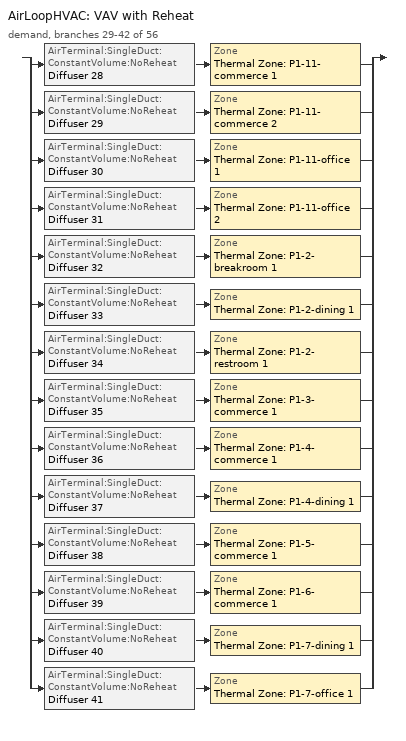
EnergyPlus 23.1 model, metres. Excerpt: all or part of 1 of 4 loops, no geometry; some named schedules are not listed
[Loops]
AirLoopHVAC 'VAV with Reheat'
 demand, branches 29-42 of 56: split
  | AirTerminal:SingleDuct:ConstantVolume:NoReheat 'Diffuser 28' > Zone 'Thermal Zone: P1-11-commerce 1'
  | AirTerminal:SingleDuct:ConstantVolume:NoReheat 'Diffuser 29' > Zone 'Thermal Zone: P1-11-commerce 2'
  | AirTerminal:SingleDuct:ConstantVolume:NoReheat 'Diffuser 30' > Zone 'Thermal Zone: P1-11-office 1'
  | AirTerminal:SingleDuct:ConstantVolume:NoReheat 'Diffuser 31' > Zone 'Thermal Zone: P1-11-office 2'
  | AirTerminal:SingleDuct:ConstantVolume:NoReheat 'Diffuser 32' > Zone 'Thermal Zone: P1-2-breakroom 1'
  | AirTerminal:SingleDuct:ConstantVolume:NoReheat 'Diffuser 33' > Zone 'Thermal Zone: P1-2-dining 1'
  | AirTerminal:SingleDuct:ConstantVolume:NoReheat 'Diffuser 34' > Zone 'Thermal Zone: P1-2-restroom 1'
  | AirTerminal:SingleDuct:ConstantVolume:NoReheat 'Diffuser 35' > Zone 'Thermal Zone: P1-3-commerce 1'
  | AirTerminal:SingleDuct:ConstantVolume:NoReheat 'Diffuser 36' > Zone 'Thermal Zone: P1-4-commerce 1'
  | AirTerminal:SingleDuct:ConstantVolume:NoReheat 'Diffuser 37' > Zone 'Thermal Zone: P1-4-dining 1'
  | AirTerminal:SingleDuct:ConstantVolume:NoReheat 'Diffuser 38' > Zone 'Thermal Zone: P1-5-commerce 1'
  | AirTerminal:SingleDuct:ConstantVolume:NoReheat 'Diffuser 39' > Zone 'Thermal Zone: P1-6-commerce 1'
  | AirTerminal:SingleDuct:ConstantVolume:NoReheat 'Diffuser 40' > Zone 'Thermal Zone: P1-7-dining 1'
  | AirTerminal:SingleDuct:ConstantVolume:NoReheat 'Diffuser 41' > Zone 'Thermal Zone: P1-7-office 1'
[AirTerminal:SingleDuct:ConstantVolume:NoReheat] Availability schedule=Always On Discrete hvac_library; Maximum air flow rate=Autosize
Diffuser 28; Diffuser 29; Diffuser 30; Diffuser 31; Diffuser 32; Diffuser 33; Diffuser 34; Diffuser 35; Diffuser 36; Diffuser 37; Diffuser 38; Diffuser 39; Diffuser 40; Diffuser 41
[DesignSpecification:OutdoorAir] Outdoor air flow air changes per hour=0; Outdoor air flow per zone=0; Outdoor air method=Sum
Name | Outdoor air flow per person | Outdoor air flow per zone floor area
189.1-2009 - Office - ClosedOffice - CZ4-8 Ventilation; 189.1-2009 - Office - WholeBuilding - Lg Office - CZ4-8 Ventilation | 0.00943895 | 0
189.1-2009 - Office - Restroom - CZ4-8 Ventilation | 0 | 0.0048768
Office Dining Ventilation | 0.00707921 | 0
Retail Retail Ventilation | 0 | 0.001524
[DesignSpecification:OutdoorAir:SpaceList]
Name | Space design specification outdoor air object name 1 | Space name 1
Thermal Zone: P1-2-breakroom 1 DSOA Space List | 189.1-2009 - Office - WholeBuilding - Lg Office - CZ4-8 Ventilation | P1-2-breakroom 1
Thermal Zone: P1-2-dining 1 DSOA Space List | Office Dining Ventilation | P1-2-dining 1
Thermal Zone: P1-2-restroom 1 DSOA Space List | 189.1-2009 - Office - Restroom - CZ4-8 Ventilation | P1-2-restroom 1
Thermal Zone: P1-3-commerce 1 DSOA Space List | Retail Retail Ventilation | P1-3-commerce 1
Thermal Zone: P1-4-commerce 1 DSOA Space List | Retail Retail Ventilation | P1-4-commerce 1
Thermal Zone: P1-4-dining 1 DSOA Space List | Office Dining Ventilation | P1-4-dining 1
Thermal Zone: P1-5-commerce 1 DSOA Space List | Retail Retail Ventilation | P1-5-commerce 1
Thermal Zone: P1-6-commerce 1 DSOA Space List | Retail Retail Ventilation | P1-6-commerce 1
Thermal Zone: P1-7-dining 1 DSOA Space List | Office Dining Ventilation | P1-7-dining 1
Thermal Zone: P1-7-office 1 DSOA Space List | 189.1-2009 - Office - ClosedOffice - CZ4-8 Ventilation | P1-7-office 1
Thermal Zone: P1-11-commerce 1 DSOA Space List | Retail Retail Ventilation | P1-11-commerce 1
Thermal Zone: P1-11-commerce 2 DSOA Space List | Retail Retail Ventilation | P1-11-commerce 2
Thermal Zone: P1-11-office 1 DSOA Space List | 189.1-2009 - Office - ClosedOffice - CZ4-8 Ventilation | P1-11-office 1
Thermal Zone: P1-11-office 2 DSOA Space List | 189.1-2009 - Office - ClosedOffice - CZ4-8 Ventilation | P1-11-office 2
[DesignSpecification:ZoneAirDistribution] Minimum zone ventilation efficiency=0.8; Zone air distribution effectiveness in cooling mode=0.8; Zone air distribution effectiveness in heating mode=0.8; Zone secondary recirculation fraction=0
Thermal Zone: P1-2-breakroom 1 Design Spec Zone Air Dist; Thermal Zone: P1-2-dining 1 Design Spec Zone Air Dist; Thermal Zone: P1-2-restroom 1 Design Spec Zone Air Dist; Thermal Zone: P1-3-commerce 1 Design Spec Zone Air Dist; Thermal Zone: P1-4-commerce 1 Design Spec Zone Air Dist; Thermal Zone: P1-4-dining 1 Design Spec Zone Air Dist; Thermal Zone: P1-5-commerce 1 Design Spec Zone Air Dist; Thermal Zone: P1-6-commerce 1 Design Spec Zone Air Dist; Thermal Zone: P1-7-dining 1 Design Spec Zone Air Dist; Thermal Zone: P1-7-office 1 Design Spec Zone Air Dist; Thermal Zone: P1-11-commerce 1 Design Spec Zone Air Dist; Thermal Zone: P1-11-commerce 2 Design Spec Zone Air Dist; Thermal Zone: P1-11-office 1 Design Spec Zone Air Dist; Thermal Zone: P1-11-office 2 Design Spec Zone Air Dist
[Sizing:Zone] Account for dedicated outdoor air system=No; Cooling design air flow method=DesignDay; Cooling design air flow rate=0; Cooling minimum air flow=0; Cooling minimum air flow fraction=0; Cooling minimum air flow per zone floor area=0.000762; Heating design air flow method=DesignDay; Heating design air flow rate=0; Heating maximum air flow=0.141576; Heating maximum air flow fraction=0.3; Heating maximum air flow per zone floor area=0.002032; Zone cooling design supply air humidity ratio=0.0085; Zone cooling design supply air humidity ratio difference=0.005; Zone cooling design supply air temperature=14; Zone cooling design supply air temperature difference=11.11; Zone cooling design supply air temperature input method=SupplyAirTemperature; Zone heating design supply air humidity ratio=0.008; Zone heating design supply air temperature=40; Zone heating design supply air temperature difference=11.11; Zone heating design supply air temperature input method=SupplyAirTemperature; Zone humidification design supply air humidity ratio difference=0.005; Zone latent cooling design supply air humidity ratio input method=HumidityRatioDifference; Zone latent heating design supply air humidity ratio input method=HumidityRatioDifference; Zone load sizing method=Sensible Load Only No Latent Load
Name | Design specification outdoor air object | Design specification zone air distribution object
Thermal Zone: P1-11-commerce 1 | Thermal Zone: P1-11-commerce 1 DSOA Space List | Thermal Zone: P1-11-commerce 1 Design Spec Zone Air Dist
Thermal Zone: P1-11-commerce 2 | Thermal Zone: P1-11-commerce 2 DSOA Space List | Thermal Zone: P1-11-commerce 2 Design Spec Zone Air Dist
Thermal Zone: P1-11-office 1 | Thermal Zone: P1-11-office 1 DSOA Space List | Thermal Zone: P1-11-office 1 Design Spec Zone Air Dist
Thermal Zone: P1-11-office 2 | Thermal Zone: P1-11-office 2 DSOA Space List | Thermal Zone: P1-11-office 2 Design Spec Zone Air Dist
Thermal Zone: P1-2-breakroom 1 | Thermal Zone: P1-2-breakroom 1 DSOA Space List | Thermal Zone: P1-2-breakroom 1 Design Spec Zone Air Dist
Thermal Zone: P1-2-dining 1 | Thermal Zone: P1-2-dining 1 DSOA Space List | Thermal Zone: P1-2-dining 1 Design Spec Zone Air Dist
Thermal Zone: P1-2-restroom 1 | Thermal Zone: P1-2-restroom 1 DSOA Space List | Thermal Zone: P1-2-restroom 1 Design Spec Zone Air Dist
Thermal Zone: P1-3-commerce 1 | Thermal Zone: P1-3-commerce 1 DSOA Space List | Thermal Zone: P1-3-commerce 1 Design Spec Zone Air Dist
Thermal Zone: P1-4-commerce 1 | Thermal Zone: P1-4-commerce 1 DSOA Space List | Thermal Zone: P1-4-commerce 1 Design Spec Zone Air Dist
Thermal Zone: P1-4-dining 1 | Thermal Zone: P1-4-dining 1 DSOA Space List | Thermal Zone: P1-4-dining 1 Design Spec Zone Air Dist
Thermal Zone: P1-5-commerce 1 | Thermal Zone: P1-5-commerce 1 DSOA Space List | Thermal Zone: P1-5-commerce 1 Design Spec Zone Air Dist
Thermal Zone: P1-6-commerce 1 | Thermal Zone: P1-6-commerce 1 DSOA Space List | Thermal Zone: P1-6-commerce 1 Design Spec Zone Air Dist
Thermal Zone: P1-7-dining 1 | Thermal Zone: P1-7-dining 1 DSOA Space List | Thermal Zone: P1-7-dining 1 Design Spec Zone Air Dist
Thermal Zone: P1-7-office 1 | Thermal Zone: P1-7-office 1 DSOA Space List | Thermal Zone: P1-7-office 1 Design Spec Zone Air Dist
[ThermostatSetpoint:DualSetpoint] Cooling setpoint temperature schedule=Setpoint Clg; Heating setpoint temperature schedule=Setpoint Htg
Thermostat Setpoint Dual Setpoint 6; Thermostat Setpoint Dual Setpoint 7; Thermostat Setpoint Dual Setpoint 12; Thermostat Setpoint Dual Setpoint 13; Thermostat Setpoint Dual Setpoint 14; Thermostat Setpoint Dual Setpoint 15; Thermostat Setpoint Dual Setpoint 19; Thermostat Setpoint Dual Setpoint 21; Thermostat Setpoint Dual Setpoint 22; Thermostat Setpoint Dual Setpoint 23; Thermostat Setpoint Dual Setpoint 29; Thermostat Setpoint Dual Setpoint 30; Thermostat Setpoint Dual Setpoint 44; Thermostat Setpoint Dual Setpoint 53
[ZoneControl:Thermostat] Temperature difference between cutout and setpoint=0
Name | Zone or zonelist | Control 1 | Control type schedule
Thermal Zone: P1-2-breakroom 1 Thermostat | Thermal Zone: P1-2-breakroom 1 | Thermostat Setpoint Dual Setpoint 22 | Thermal Zone: P1-2-breakroom 1 Thermostat Schedule
Thermal Zone: P1-2-dining 1 Thermostat | Thermal Zone: P1-2-dining 1 | Thermostat Setpoint Dual Setpoint 21 | Thermal Zone: P1-2-dining 1 Thermostat Schedule
Thermal Zone: P1-2-restroom 1 Thermostat | Thermal Zone: P1-2-restroom 1 | Thermostat Setpoint Dual Setpoint 23 | Thermal Zone: P1-2-restroom 1 Thermostat Schedule
Thermal Zone: P1-3-commerce 1 Thermostat | Thermal Zone: P1-3-commerce 1 | Thermostat Setpoint Dual Setpoint 15 | Thermal Zone: P1-3-commerce 1 Thermostat Schedule
Thermal Zone: P1-4-commerce 1 Thermostat | Thermal Zone: P1-4-commerce 1 | Thermostat Setpoint Dual Setpoint 29 | Thermal Zone: P1-4-commerce 1 Thermostat Schedule
Thermal Zone: P1-4-dining 1 Thermostat | Thermal Zone: P1-4-dining 1 | Thermostat Setpoint Dual Setpoint 30 | Thermal Zone: P1-4-dining 1 Thermostat Schedule
Thermal Zone: P1-5-commerce 1 Thermostat | Thermal Zone: P1-5-commerce 1 | Thermostat Setpoint Dual Setpoint 14 | Thermal Zone: P1-5-commerce 1 Thermostat Schedule
Thermal Zone: P1-6-commerce 1 Thermostat | Thermal Zone: P1-6-commerce 1 | Thermostat Setpoint Dual Setpoint 19 | Thermal Zone: P1-6-commerce 1 Thermostat Schedule
Thermal Zone: P1-7-dining 1 Thermostat | Thermal Zone: P1-7-dining 1 | Thermostat Setpoint Dual Setpoint 12 | Thermal Zone: P1-7-dining 1 Thermostat Schedule
Thermal Zone: P1-7-office 1 Thermostat | Thermal Zone: P1-7-office 1 | Thermostat Setpoint Dual Setpoint 44 | Thermal Zone: P1-7-office 1 Thermostat Schedule
Thermal Zone: P1-11-commerce 1 Thermostat | Thermal Zone: P1-11-commerce 1 | Thermostat Setpoint Dual Setpoint 6 | Thermal Zone: P1-11-commerce 1 Thermostat Schedule
Thermal Zone: P1-11-commerce 2 Thermostat | Thermal Zone: P1-11-commerce 2 | Thermostat Setpoint Dual Setpoint 7 | Thermal Zone: P1-11-commerce 2 Thermostat Schedule
Thermal Zone: P1-11-office 1 Thermostat | Thermal Zone: P1-11-office 1 | Thermostat Setpoint Dual Setpoint 53 | Thermal Zone: P1-11-office 1 Thermostat Schedule
Thermal Zone: P1-11-office 2 Thermostat | Thermal Zone: P1-11-office 2 | Thermostat Setpoint Dual Setpoint 13 | Thermal Zone: P1-11-office 2 Thermostat Schedule
[Zone equipment]
Thermal Zone: P1-2-breakroom 1: Diffuser 32
Thermal Zone: P1-2-dining 1: Diffuser 33
Thermal Zone: P1-2-restroom 1: Diffuser 34
Thermal Zone: P1-3-commerce 1: Diffuser 35
Thermal Zone: P1-4-commerce 1: Diffuser 36
Thermal Zone: P1-4-dining 1: Diffuser 37
Thermal Zone: P1-5-commerce 1: Diffuser 38
Thermal Zone: P1-6-commerce 1: Diffuser 39
Thermal Zone: P1-7-dining 1: Diffuser 40
Thermal Zone: P1-7-office 1: Diffuser 41
Thermal Zone: P1-11-commerce 1: Diffuser 28
Thermal Zone: P1-11-commerce 2: Diffuser 29
Thermal Zone: P1-11-office 1: Diffuser 30
Thermal Zone: P1-11-office 2: Diffuser 31
[Schedule:Compact]
Thermal Zone: P1-2-breakroom 1 Thermostat Schedule; Thermal Zone: P1-2-dining 1 Thermostat Schedule; Thermal Zone: P1-2-restroom 1 Thermostat Schedule; Thermal Zone: P1-3-commerce 1 Thermostat Schedule; Thermal Zone: P1-4-commerce 1 Thermostat Schedule; Thermal Zone: P1-4-dining 1 Thermostat Schedule; Thermal Zone: P1-5-commerce 1 Thermostat Schedule; Thermal Zone: P1-6-commerce 1 Thermostat Schedule; Thermal Zone: P1-7-dining 1 Thermostat Schedule; Thermal Zone: P1-7-office 1 Thermostat Schedule; Thermal Zone: P1-11-commerce 1 Thermostat Schedule; Thermal Zone: P1-11-commerce 2 Thermostat Schedule; Thermal Zone: P1-11-office 1 Thermostat Schedule; Thermal Zone: P1-11-office 2 Thermostat Schedule: Through: 12/31, For: AllDays, Until: 24:00, 4
[Schedule:Constant]
Always On Discrete hvac_library: Hourly value=1
[Schedule:Day:Interval]
Schedule Day 1: 24:00, 21, No
Schedule Day 2: 24:00, 23, No
[Schedule:Week:Daily]
Setpoint Clg Week Rule - Jan1-Dec31: Schedule Day 2, Schedule Day 2, Schedule Day 2, Schedule Day 2, Schedule Day 2, Schedule Day 2, Schedule Day 2, Schedule Day 2, Schedule Day 2, Schedule Day 2, Schedule Day 2, Schedule Day 2
Setpoint Htg Week Rule - Jan1-Dec31: Schedule Day 1, Schedule Day 1, Schedule Day 1, Schedule Day 1, Schedule Day 1, Schedule Day 1, Schedule Day 1, Schedule Day 1, Schedule Day 1, Schedule Day 1, Schedule Day 1, Schedule Day 1
[Schedule:Year]
Setpoint Clg: Setpoint Clg Week Rule - Jan1-Dec31, 1, 1, 12, 31
Setpoint Htg: Setpoint Htg Week Rule - Jan1-Dec31, 1, 1, 12, 31
